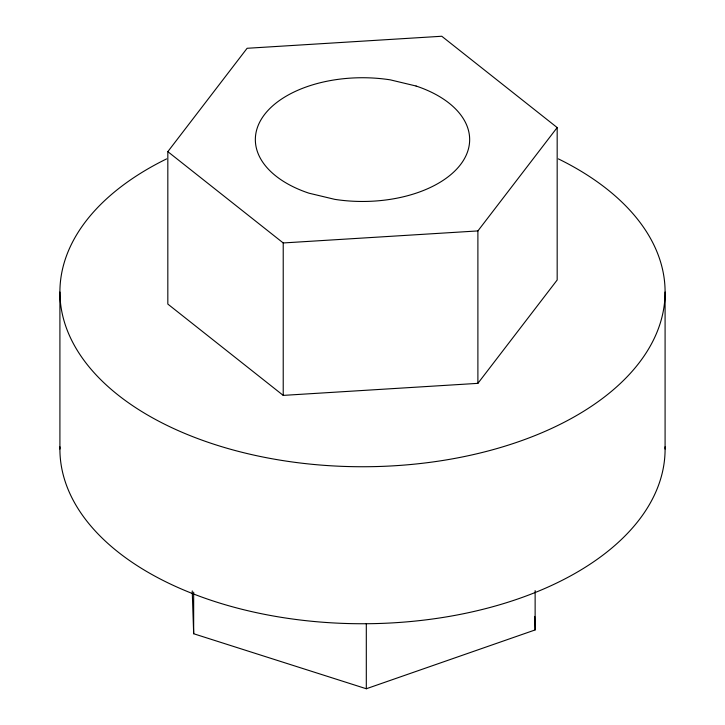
<?xml version="1.0" encoding="UTF-8"?>
<svg xmlns="http://www.w3.org/2000/svg" width="725" height="725" viewBox="0 0 725 725"><rect width="100%" height="100%" fill="white"/><g stroke="black" fill="none" stroke-linecap="round" stroke-linejoin="round"><path stroke-width="1.09" d="M167.828 151.643L247.107 48.285L441.779 36.25L557.172 127.564L557.172 280.004L477.893 383.353L283.221 395.388L167.828 304.074L167.828 151.643L283.221 242.957L477.893 230.922L557.172 127.564M192.234 590.92L193.666 633.741L366.306 688.75L535.132 629.934L535.132 590.594M534.688 616.413L535.132 629.934M665.088 292.039L665.088 449.038M477.893 230.922L477.893 383.353M366.306 623.554L366.306 688.75M283.221 242.957L283.221 395.388M193.666 592.153L193.666 633.741M59.912 292.039L59.912 449.038M665.07 446.836A302.588 174.698 0 0 1 362.5 623.745A302.588 174.698 0 0 1 59.93 446.836M558.377 158.884A302.588 174.698 0 0 1 582.184 412.181A302.588 174.698 0 0 1 142.816 412.181A302.588 174.698 0 0 1 166.623 158.884M416.077 86.021L390.231 79.841A107.155 61.87 0 0 0 263.501 115.927A107.155 61.87 0 0 0 308.923 193.176L334.769 199.357A107.155 61.87 0 0 0 461.499 163.279A107.155 61.87 0 0 0 416.077 86.021"/></g></svg>
